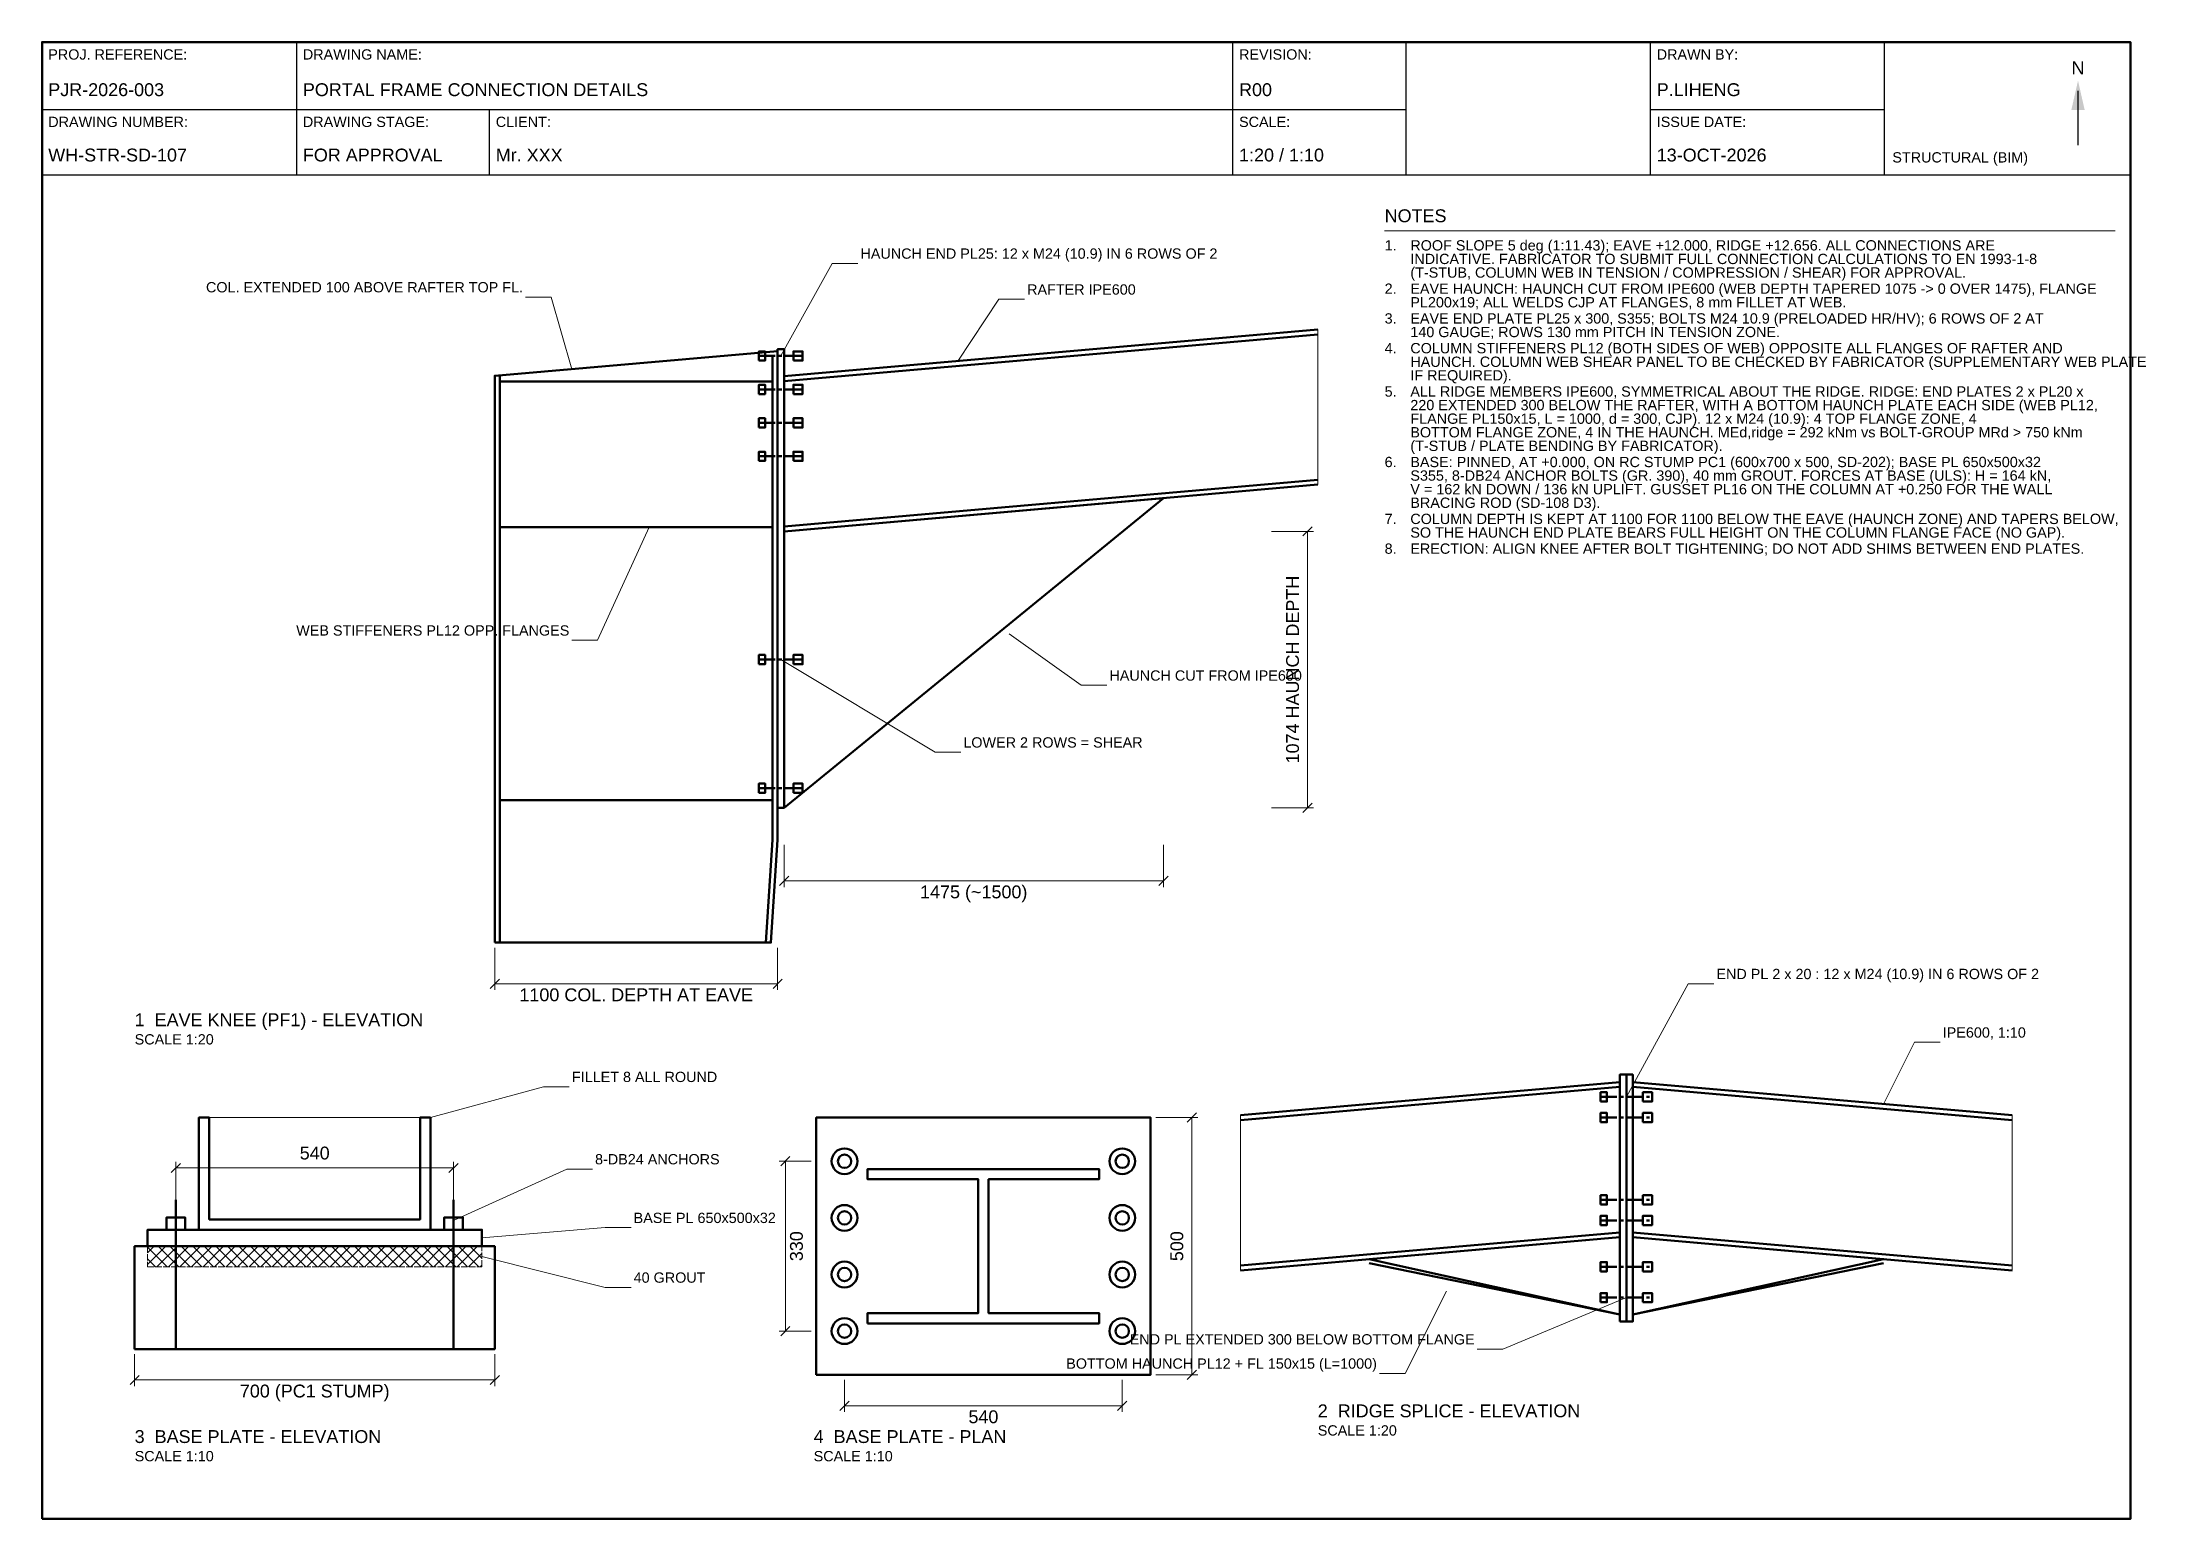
# Model space of a CAD drawing. Header units: millimetres. Extents: x 7 to 416, y 5 to 292.
import ezdxf
from ezdxf.enums import TextEntityAlignment as Align

# ---------------------------------------------------------------- set-up
doc = ezdxf.new("R2010")
doc.units = ezdxf.units.MM
doc.linetypes.add('CENTER', pattern=[5.08, 3.175, -0.635, 0.635, -0.635])
doc.linetypes.add('DASHED', pattern=[1.524, 1.27, -0.254])
for name, color, linetype, lineweight in [('S-ANNO-DIMS', 7, 'Continuous', 18), ('S-ANNO-TEXT', 7, 'Continuous', 18), ('S-CONC-OUTLINE', 7, 'Continuous', 50), ('S-DETAIL-THIN', 8, 'Continuous', 18), ('S-HATCH-CONC', 8, 'Continuous', 18), ('S-HIDDEN', 8, 'DASHED', 18), ('S-STEEL-OUTLINE', 7, 'Continuous', 50), ('S-TBLK-BORDER', 7, 'Continuous', 50), ('S-TBLK-LINE', 7, 'Continuous', 25), ('S-TBLK-TEXT', 7, 'Continuous', 18)]:
    doc.layers.add(name, color=color, linetype=linetype, lineweight=lineweight)
doc.styles.add('TEXT_2.0', font='arial.ttf')
doc.styles.add('TEXT_2.5', font='arial.ttf')

# ---------------------------------------------------------------- blocks, each defined once
blk = doc.blocks.new('STR_TITLEBLOCK_A3')
at = {"layer": 'S-TBLK-BORDER'}
blk.add_lwpolyline([(7, 5), (413, 5), (413, 292), (7, 292)], close=True, dxfattribs=at)
at = {"layer": 'S-TBLK-LINE'}
for p, q in [((56.5, 266.2), (56.5, 292)), ((238.5, 266.2), (238.5, 292)), ((272.2, 266.2), (272.2, 292)), ((319.7, 266.2), (319.7, 292)), ((365.2, 266.2), (365.2, 292)), ((402.8, 272), (402.8, 282.5)), ((7, 278.9), (272.2, 278.9)), ((94, 266.2), (94, 278.9)), ((319.7, 278.9), (365.2, 278.9)), ((7, 266.2), (413, 266.2))]:
    blk.add_line(p, q, dxfattribs=at)
blk.add_solid([(401.5, 278.8), (404.1, 278.8), (402.8, 284.5)], dxfattribs=at)
at = {"layer": 'S-TBLK-TEXT', "color": 8, "style": 'TEXT_2.0'}
for s, p in [('PROJ. REFERENCE:', (8.2, 288.6)), ('DRAWING NAME:', (57.7, 288.6)), ('REVISION:', (239.7, 288.6)), ('DRAWN BY:', (320.9, 288.6)), ('DRAWING NUMBER:', (8.2, 275.5)), ('DRAWING STAGE:', (57.7, 275.5)), ('CLIENT:', (95.2, 275.5)), ('SCALE:', (239.7, 275.5)), ('ISSUE DATE:', (320.9, 275.5))]:
    blk.add_text(s, height=2, dxfattribs=at).set_placement(p)
at = {"layer": 'S-TBLK-TEXT', "style": 'TEXT_2.5'}
blk.add_text('N', height=2.5, dxfattribs=at).set_placement((402.8, 287), align=Align.MIDDLE_CENTER)
at = {"layer": 'S-TBLK-TEXT', "style": 'TEXT_2.0'}
blk.add_text('STRUCTURAL (BIM)', height=2, dxfattribs=at).set_placement((366.7, 268.6))
at = {"layer": 'S-TBLK-TEXT', "style": 'TEXT_2.5'}
for tag, p in [('PROJ_REFERENCE', (8.2, 281.5)), ('DRAWING_NAME', (57.7, 281.5)), ('REVISION', (239.7, 281.5)), ('DRAWN_BY', (320.9, 281.5)), ('DRAWING_NUMBER', (8.2, 268.8)), ('DRAWING_STAGE', (57.7, 268.8)), ('CLIENT', (95.2, 268.8)), ('SCALE', (239.7, 268.8)), ('ISSUE_DATE', (320.9, 268.8))]:
    blk.add_attdef(tag, p, '', height=2.5, dxfattribs=at)

msp = doc.modelspace()

# ---------------------------------------------------------------- hatches: boundary and pattern name
at = {"layer": 'S-HATCH-CONC'}
h = msp.add_hatch(dxfattribs=at)
h.set_pattern_fill('ANSI37', color=256, scale=0.5)
h.paths.add_polyline_path([(27.5, 54), (92.5, 54), (92.5, 58), (27.5, 58)])

# ---------------------------------------------------------------- linework, layer by layer
at = {"layer": 'S-ANNO-DIMS'}
for p, q in [((246, 196.92), (254.2, 196.92)), ((252.1, 196.02), (253.9, 197.82)), ((253, 143.2), (253, 196.92)), ((246, 143.2), (254.2, 143.2)), ((252.1, 142.3), (253.9, 144.1)), ((151.25, 136), (151.25, 127.8)), ((225, 136), (225, 127.8)), ((150.35, 128.1), (152.15, 129.9)), ((151.25, 129), (225, 129)), ((224.1, 128.1), (225.9, 129.9)), ((95, 116), (95, 107.8)), ((150, 116), (150, 107.8)), ((94.1, 108.1), (95.9, 109.9)), ((95, 109), (150, 109)), ((149.1, 108.1), (150.9, 109.9)), ((223.5, 83), (231.7, 83)), ((229.6, 82.1), (231.4, 83.9)), ((230.5, 33), (230.5, 83)), ((32.1, 72.3), (33.9, 74.1)), ((33, 62.2), (33, 74.4)), ((86.1, 72.3), (87.9, 74.1)), ((87, 62.2), (87, 74.4)), ((156.5, 74.5), (150.3, 74.5)), ((150.6, 73.6), (152.4, 75.4)), ((151.5, 41.5), (151.5, 74.5)), ((33, 73.2), (87, 73.2)), ((156.5, 41.5), (150.3, 41.5)), ((150.6, 40.6), (152.4, 42.4)), ((25, 37), (25, 30.8)), ((95, 37), (95, 30.8)), ((24.1, 31.1), (25.9, 32.9)), ((94.1, 31.1), (95.9, 32.9)), ((223.5, 33), (231.7, 33)), ((229.6, 32.1), (231.4, 33.9)), ((25, 32), (95, 32)), ((163, 32), (163, 25.8)), ((217, 32), (217, 25.8)), ((162.1, 26.1), (163.9, 27.9)), ((163, 27), (217, 27)), ((216.1, 26.1), (217.9, 27.9))]:
    msp.add_line(p, q, dxfattribs=at)
at = {"layer": 'S-ANNO-TEXT'}
for p, q in [((268, 255.3), (410, 255.3)), ((150.6, 231), (160.6, 249)), ((160.6, 249), (165.6, 249)), ((106, 242.46), (101, 242.46)), ((110, 228.46), (106, 242.46)), ((185, 230.02), (193, 242.02)), ((193, 242.02), (198, 242.02)), ((125, 197.76), (115, 175.76)), ((195, 177), (209, 167)), ((115, 175.76), (110, 175.76)), ((150.6, 172), (180.6, 154)), ((209, 167), (214, 167)), ((180.6, 154), (185.6, 154)), ((315, 87), (327, 109)), ((327, 109), (332, 109)), ((365, 85.63), (371, 97.63)), ((371, 97.63), (376, 97.63)), ((82.5, 83), (104.5, 89)), ((104.5, 89), (109.5, 89)), ((87, 63), (109, 73)), ((109, 73), (114, 73)), ((92.5, 59.6), (116.5, 61.6)), ((116.5, 61.6), (121.5, 61.6)), ((92.5, 56), (116.5, 50)), ((116.5, 50), (121.5, 50)), ((280, 49.29), (272, 33.29)), ((315, 48), (291, 38)), ((291, 38), (286, 38)), ((272, 33.29), (267, 33.29))]:
    msp.add_line(p, q, dxfattribs=at)
at = {"layer": 'S-CONC-OUTLINE'}
msp.add_lwpolyline([(25, 38), (95, 38), (95, 58), (25, 58)], close=True, dxfattribs=at)
at = {"layer": 'S-DETAIL-THIN'}
for p, q in [((255, 206), (255, 236.15)), ((37.5, 83), (82.5, 83)), ((240, 83.44), (240, 53.29)), ((390, 83.44), (390, 53.29))]:
    msp.add_line(p, q, dxfattribs=at)
at = {"layer": 'S-HIDDEN'}
msp.add_lwpolyline([(27.5, 54), (92.5, 54), (92.5, 58), (27.5, 58)], close=True, dxfattribs=at)
at = {"layer": 'S-STEEL-OUTLINE'}
for p, q in [((151.25, 227.07), (255, 236.15)), ((151.25, 226.12), (255, 235.2)), ((96, 117), (96, 227.24)), ((96, 226.01), (149, 226.01)), ((151.25, 197.87), (255, 206.95)), ((151.25, 196.92), (255, 206)), ((96, 197.76), (149, 197.76)), ((96, 144.7), (149, 144.7)), ((313.75, 89.89), (240, 83.44)), ((313.75, 88.94), (240, 82.49)), ((316.25, 89.89), (390, 83.44)), ((316.25, 88.94), (390, 82.49)), ((33, 38), (33, 67)), ((87, 38), (87, 67)), ((313.75, 60.69), (240, 54.24)), ((313.75, 59.74), (240, 53.29)), ((316.25, 60.69), (390, 54.24)), ((316.25, 59.74), (390, 53.29)), ((313.75, 44.74), (265, 54.73)), ((316.25, 44.74), (365, 54.73))]:
    msp.add_line(p, q, dxfattribs=at)
at = {"layer": 'S-STEEL-OUTLINE', "linetype": 'CENTER'}
for p, q in [((146.35, 231), (154.85, 231)), ((146.35, 224.5), (154.85, 224.5)), ((146.35, 218), (154.85, 218)), ((146.35, 211.5), (154.85, 211.5)), ((146.35, 172), (154.85, 172)), ((146.35, 147), (154.85, 147)), ((310, 87), (320, 87)), ((310, 83), (320, 83)), ((310, 67), (320, 67)), ((310, 63), (320, 63)), ((310, 54), (320, 54)), ((310, 48), (320, 48))]:
    msp.add_line(p, q, dxfattribs=at)
at = {"layer": 'S-STEEL-OUTLINE'}
for points in [[(95, 117), (95, 227.15), (150, 231.96), (150, 192), (150, 137), (148.7, 117)], [(146.35, 230.1), (147.55, 230.1), (147.55, 231.9), (146.35, 231.9)], [(150, 143.2), (151.25, 143.2), (151.25, 232.31), (150, 232.31)], [(153.05, 230.1), (154.85, 230.1), (154.85, 231.9), (153.05, 231.9)], [(146.35, 223.6), (147.55, 223.6), (147.55, 225.4), (146.35, 225.4)], [(153.05, 223.6), (154.85, 223.6), (154.85, 225.4), (153.05, 225.4)], [(146.35, 217.1), (147.55, 217.1), (147.55, 218.9), (146.35, 218.9)], [(153.05, 217.1), (154.85, 217.1), (154.85, 218.9), (153.05, 218.9)], [(146.35, 210.6), (147.55, 210.6), (147.55, 212.4), (146.35, 212.4)], [(153.05, 210.6), (154.85, 210.6), (154.85, 212.4), (153.05, 212.4)], [(151.25, 196.92), (151.25, 143.2), (225, 203.37)], [(146.35, 171.1), (147.55, 171.1), (147.55, 172.9), (146.35, 172.9)], [(153.05, 171.1), (154.85, 171.1), (154.85, 172.9), (153.05, 172.9)], [(146.35, 146.1), (147.55, 146.1), (147.55, 147.9), (146.35, 147.9)], [(153.05, 146.1), (154.85, 146.1), (154.85, 147.9), (153.05, 147.9)], [(313.75, 43.35), (315, 43.35), (315, 91.35), (313.75, 91.35)], [(315, 43.35), (316.25, 43.35), (316.25, 91.35), (315, 91.35)], [(310, 86.1), (311.2, 86.1), (311.2, 87.9), (310, 87.9)], [(318.2, 86.1), (320, 86.1), (320, 87.9), (318.2, 87.9)], [(157.5, 33), (222.5, 33), (222.5, 83), (157.5, 83)], [(310, 82.1), (311.2, 82.1), (311.2, 83.9), (310, 83.9)], [(318.2, 82.1), (320, 82.1), (320, 83.9), (318.2, 83.9)], [(167.5, 43), (212.5, 43), (212.5, 45), (191, 45), (191, 71), (212.5, 71), (212.5, 73), (167.5, 73), (167.5, 71), (189, 71), (189, 45), (167.5, 45)], [(310, 66.1), (311.2, 66.1), (311.2, 67.9), (310, 67.9)], [(318.2, 66.1), (320, 66.1), (320, 67.9), (318.2, 67.9)], [(31.2, 61.2), (34.8, 61.2), (34.8, 63.6), (31.2, 63.6)], [(85.2, 61.2), (88.8, 61.2), (88.8, 63.6), (85.2, 63.6)], [(310, 62.1), (311.2, 62.1), (311.2, 63.9), (310, 63.9)], [(318.2, 62.1), (320, 62.1), (320, 63.9), (318.2, 63.9)], [(27.5, 58), (92.5, 58), (92.5, 61.2), (27.5, 61.2)], [(313.75, 59.74), (313.75, 44.74), (265, 55.48)], [(316.25, 59.74), (316.25, 44.74), (365, 55.48)], [(310, 53.1), (311.2, 53.1), (311.2, 54.9), (310, 54.9)], [(318.2, 53.1), (320, 53.1), (320, 54.9), (318.2, 54.9)], [(310, 47.1), (311.2, 47.1), (311.2, 48.9), (310, 48.9)], [(318.2, 47.1), (320, 47.1), (320, 48.9), (318.2, 48.9)]]:
    msp.add_lwpolyline(points, close=True, dxfattribs=at)
for points in [[(147.7, 117), (149, 137), (149, 230.87)], [(151.25, 227.07), (151.25, 196.92)], [(37.5, 61.2), (37.5, 83), (39.5, 83), (39.5, 63.2), (80.5, 63.2), (80.5, 83), (82.5, 83), (82.5, 61.2)]]:
    msp.add_lwpolyline(points, dxfattribs=at)
for centre, radius in [((163, 74.5), 2.5), ((163, 74.5), 1.3), ((217, 74.5), 2.5), ((217, 74.5), 1.3), ((163, 63.5), 2.5), ((217, 63.5), 2.5), ((163, 63.5), 1.3), ((217, 63.5), 1.3), ((163, 52.5), 2.5), ((163, 52.5), 1.3), ((217, 52.5), 2.5), ((217, 52.5), 1.3), ((163, 41.5), 2.5), ((163, 41.5), 1.3), ((217, 41.5), 2.5), ((217, 41.5), 1.3)]:
    msp.add_circle(centre, radius, dxfattribs=at)

# ---------------------------------------------------------------- block references
at = {"layer": 'S-TBLK-LINE'}
msp.add_blockref('STR_TITLEBLOCK_A3', (0, 0), dxfattribs=at).add_auto_attribs({'PROJ_REFERENCE': 'PJR-2026-003', 'DRAWING_NAME': 'PORTAL FRAME CONNECTION DETAILS', 'REVISION': 'R00', 'DRAWN_BY': 'P.LIHENG', 'DRAWING_NUMBER': 'WH-STR-SD-107', 'DRAWING_STAGE': 'FOR APPROVAL', 'CLIENT': 'Mr. XXX', 'SCALE': '1:20 / 1:10', 'ISSUE_DATE': '13-OCT-2026'})

# ---------------------------------------------------------------- texts
at = {"layer": 'S-ANNO-DIMS', "style": 'TEXT_2.5'}
for s, p in [('1074 HAUNCH DEPTH', (252.1, 170.06)), ('500', (229.6, 58))]:
    msp.add_text(s, height=2.5, rotation=90, dxfattribs=at).set_placement(p, align=Align.BOTTOM_CENTER)
for s, p in [('1475 (~1500)', (188.12, 128.1)), ('1100 COL. DEPTH AT EAVE', (122.5, 108.1)), ('700 (PC1 STUMP)', (60, 31.1)), ('540', (190, 26.1))]:
    msp.add_text(s, height=2.5, dxfattribs=at).set_placement(p, align=Align.TOP_CENTER)
msp.add_text('540', height=2.5, dxfattribs=at).set_placement((60, 74.1), align=Align.BOTTOM_CENTER)
msp.add_text('330', height=2.5, rotation=90, dxfattribs=at).set_placement((152.4, 58), align=Align.TOP_CENTER)
at = {"layer": 'S-ANNO-TEXT'}
for s, height, style, p in [('NOTES', 2.5, 'TEXT_2.5', (268, 259.5)), ('ROOF SLOPE 5 deg (1:11.43); EAVE +12.000, RIDGE +12.656. ALL CONNECTIONS ARE', 2, 'TEXT_2.0', (273, 253.5)), ('1.', 2, 'TEXT_2.0', (268, 253.5)), ('INDICATIVE. FABRICATOR TO SUBMIT FULL CONNECTION CALCULATIONS TO EN 1993-1-8', 2, 'TEXT_2.0', (273, 250.86)), ('(T-STUB, COLUMN WEB IN TENSION / COMPRESSION / SHEAR) FOR APPROVAL.', 2, 'TEXT_2.0', (273, 248.22)), ('2.', 2, 'TEXT_2.0', (268, 245.08)), ('EAVE HAUNCH: HAUNCH CUT FROM IPE600 (WEB DEPTH TAPERED 1075 -> 0 OVER 1475), FLANGE', 2, 'TEXT_2.0', (273, 245.08)), ('PL200x19; ALL WELDS CJP AT FLANGES, 8 mm FILLET AT WEB.', 2, 'TEXT_2.0', (273, 242.44)), ('3.', 2, 'TEXT_2.0', (268, 239.3)), ('EAVE END PLATE PL25 x 300, S355; BOLTS M24 10.9 (PRELOADED HR/HV); 6 ROWS OF 2 AT', 2, 'TEXT_2.0', (273, 239.3)), ('4.', 2, 'TEXT_2.0', (268, 233.52)), ('COLUMN STIFFENERS PL12 (BOTH SIDES OF WEB) OPPOSITE ALL FLANGES OF RAFTER AND', 2, 'TEXT_2.0', (273, 233.52)), ('140 GAUGE; ROWS 130 mm PITCH IN TENSION ZONE.', 2, 'TEXT_2.0', (273, 236.66)), ('HAUNCH. COLUMN WEB SHEAR PANEL TO BE CHECKED BY FABRICATOR (SUPPLEMENTARY WEB PLATE', 2, 'TEXT_2.0', (273, 230.88)), ('5.', 2, 'TEXT_2.0', (268, 225.1)), ('ALL RIDGE MEMBERS IPE600, SYMMETRICAL ABOUT THE RIDGE. RIDGE: END PLATES 2 x PL20 x', 2, 'TEXT_2.0', (273, 225.1)), ('IF REQUIRED).', 2, 'TEXT_2.0', (273, 228.24)), ('220 EXTENDED 300 BELOW THE RAFTER, WITH A BOTTOM HAUNCH PLATE EACH SIDE (WEB PL12,', 2, 'TEXT_2.0', (273, 222.46)), ('FLANGE PL150x15, L = 1000, d = 300, CJP). 12 x M24 (10.9): 4 TOP FLANGE ZONE, 4', 2, 'TEXT_2.0', (273, 219.82)), ('BOTTOM FLANGE ZONE, 4 IN THE HAUNCH. MEd,ridge = 292 kNm vs BOLT-GROUP MRd > 750 kNm', 2, 'TEXT_2.0', (273, 217.18)), ('(T-STUB / PLATE BENDING BY FABRICATOR).', 2, 'TEXT_2.0', (273, 214.54)), ('6.', 2, 'TEXT_2.0', (268, 211.4)), ('S355, 8-DB24 ANCHOR BOLTS (GR. 390), 40 mm GROUT. FORCES AT BASE (ULS): H = 164 kN,', 2, 'TEXT_2.0', (273, 208.76)), ('BASE: PINNED, AT +0.000, ON RC STUMP PC1 (600x700 x 500, SD-202); BASE PL 650x500x32', 2, 'TEXT_2.0', (273, 211.4)), ('V = 162 kN DOWN / 136 kN UPLIFT. GUSSET PL16 ON THE COLUMN AT +0.250 FOR THE WALL', 2, 'TEXT_2.0', (273, 206.12)), ('COLUMN DEPTH IS KEPT AT 1100 FOR 1100 BELOW THE EAVE (HAUNCH ZONE) AND TAPERS BELOW,', 2, 'TEXT_2.0', (273, 200.34)), ('BRACING ROD (SD-108 D3).', 2, 'TEXT_2.0', (273, 203.48)), ('7.', 2, 'TEXT_2.0', (268, 200.34)), ('SO THE HAUNCH END PLATE BEARS FULL HEIGHT ON THE COLUMN FLANGE FACE (NO GAP).', 2, 'TEXT_2.0', (273, 197.7)), ('8.', 2, 'TEXT_2.0', (268, 194.56)), ('ERECTION: ALIGN KNEE AFTER BOLT TIGHTENING; DO NOT ADD SHIMS BETWEEN END PLATES.', 2, 'TEXT_2.0', (273, 194.56))]:
    msp.add_text(s, height=height, dxfattribs=dict(at, style=style)).set_placement(p, align=Align.TOP_LEFT)
for s, height, style, p in [('HAUNCH END PL25: 12 x M24 (10.9) IN 6 ROWS OF 2', 2, 'TEXT_2.0', (166.1, 249.3)), ('RAFTER IPE600', 2, 'TEXT_2.0', (198.5, 242.32)), ('HAUNCH CUT FROM IPE600', 2, 'TEXT_2.0', (214.5, 167.3)), ('LOWER 2 ROWS = SHEAR', 2, 'TEXT_2.0', (186.1, 154.3)), ('END PL 2 x 20 : 12 x M24 (10.9) IN 6 ROWS OF 2', 2, 'TEXT_2.0', (332.5, 109.3)), ('1  EAVE KNEE (PF1) - ELEVATION', 2.5, 'TEXT_2.5', (25, 100)), ('IPE600, 1:10', 2, 'TEXT_2.0', (376.5, 97.93)), ('FILLET 8 ALL ROUND', 2, 'TEXT_2.0', (110, 89.3)), ('8-DB24 ANCHORS', 2, 'TEXT_2.0', (114.5, 73.3)), ('BASE PL 650x500x32', 2, 'TEXT_2.0', (122, 61.9)), ('40 GROUT', 2, 'TEXT_2.0', (122, 50.3)), ('2  RIDGE SPLICE - ELEVATION', 2.5, 'TEXT_2.5', (255, 24)), ('3  BASE PLATE - ELEVATION', 2.5, 'TEXT_2.5', (25, 19)), ('4  BASE PLATE - PLAN', 2.5, 'TEXT_2.5', (157, 19))]:
    msp.add_text(s, height=height, dxfattribs=dict(at, style=style)).set_placement(p, align=Align.BOTTOM_LEFT)
at = {"layer": 'S-ANNO-TEXT', "style": 'TEXT_2.0'}
for s, p in [('COL. EXTENDED 100 ABOVE RAFTER TOP FL.', (100.5, 242.76)), ('WEB STIFFENERS PL12 OPP. FLANGES', (109.5, 176.06)), ('END PL EXTENDED 300 BELOW BOTTOM FLANGE', (285.5, 38.3)), ('BOTTOM HAUNCH PL12 + FL 150x15 (L=1000)', (266.5, 33.59))]:
    msp.add_text(s, height=2, dxfattribs=at).set_placement(p, align=Align.BOTTOM_RIGHT)
at = {"layer": 'S-DETAIL-THIN', "style": 'TEXT_2.0'}
for s, p in [('SCALE 1:20', (25, 96.6)), ('SCALE 1:20', (255, 20.6)), ('SCALE 1:10', (25, 15.6)), ('SCALE 1:10', (157, 15.6))]:
    msp.add_text(s, height=2, dxfattribs=at).set_placement(p, align=Align.BOTTOM_LEFT)

doc.saveas('drawing.dxf')
